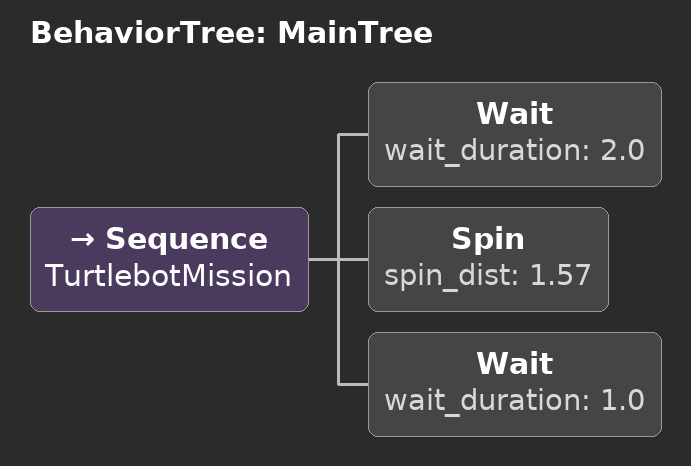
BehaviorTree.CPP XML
<!-- Generated on 2026-01-21 00:22:58 -->
<!-- Prompt: Attends 2s, tourne de 90°, attends 1s -->
<!-- Model: mistral-large-latest -->
<!-- API base: https://api.mistral.ai/v1 -->
<root main_tree_to_execute="MainTree">
  <BehaviorTree ID="MainTree">
    <Sequence name="TurtlebotMission">
      <!-- Attendre 2 secondes -->
      <Wait wait_duration="2.0" />
      <!-- Tourner de 90 degrés (π/2 radians) -->
      <Spin spin_dist="1.57" />
      <!-- Attendre 1 seconde -->
      <Wait wait_duration="1.0" />
    </Sequence>
  </BehaviorTree>
</root>
